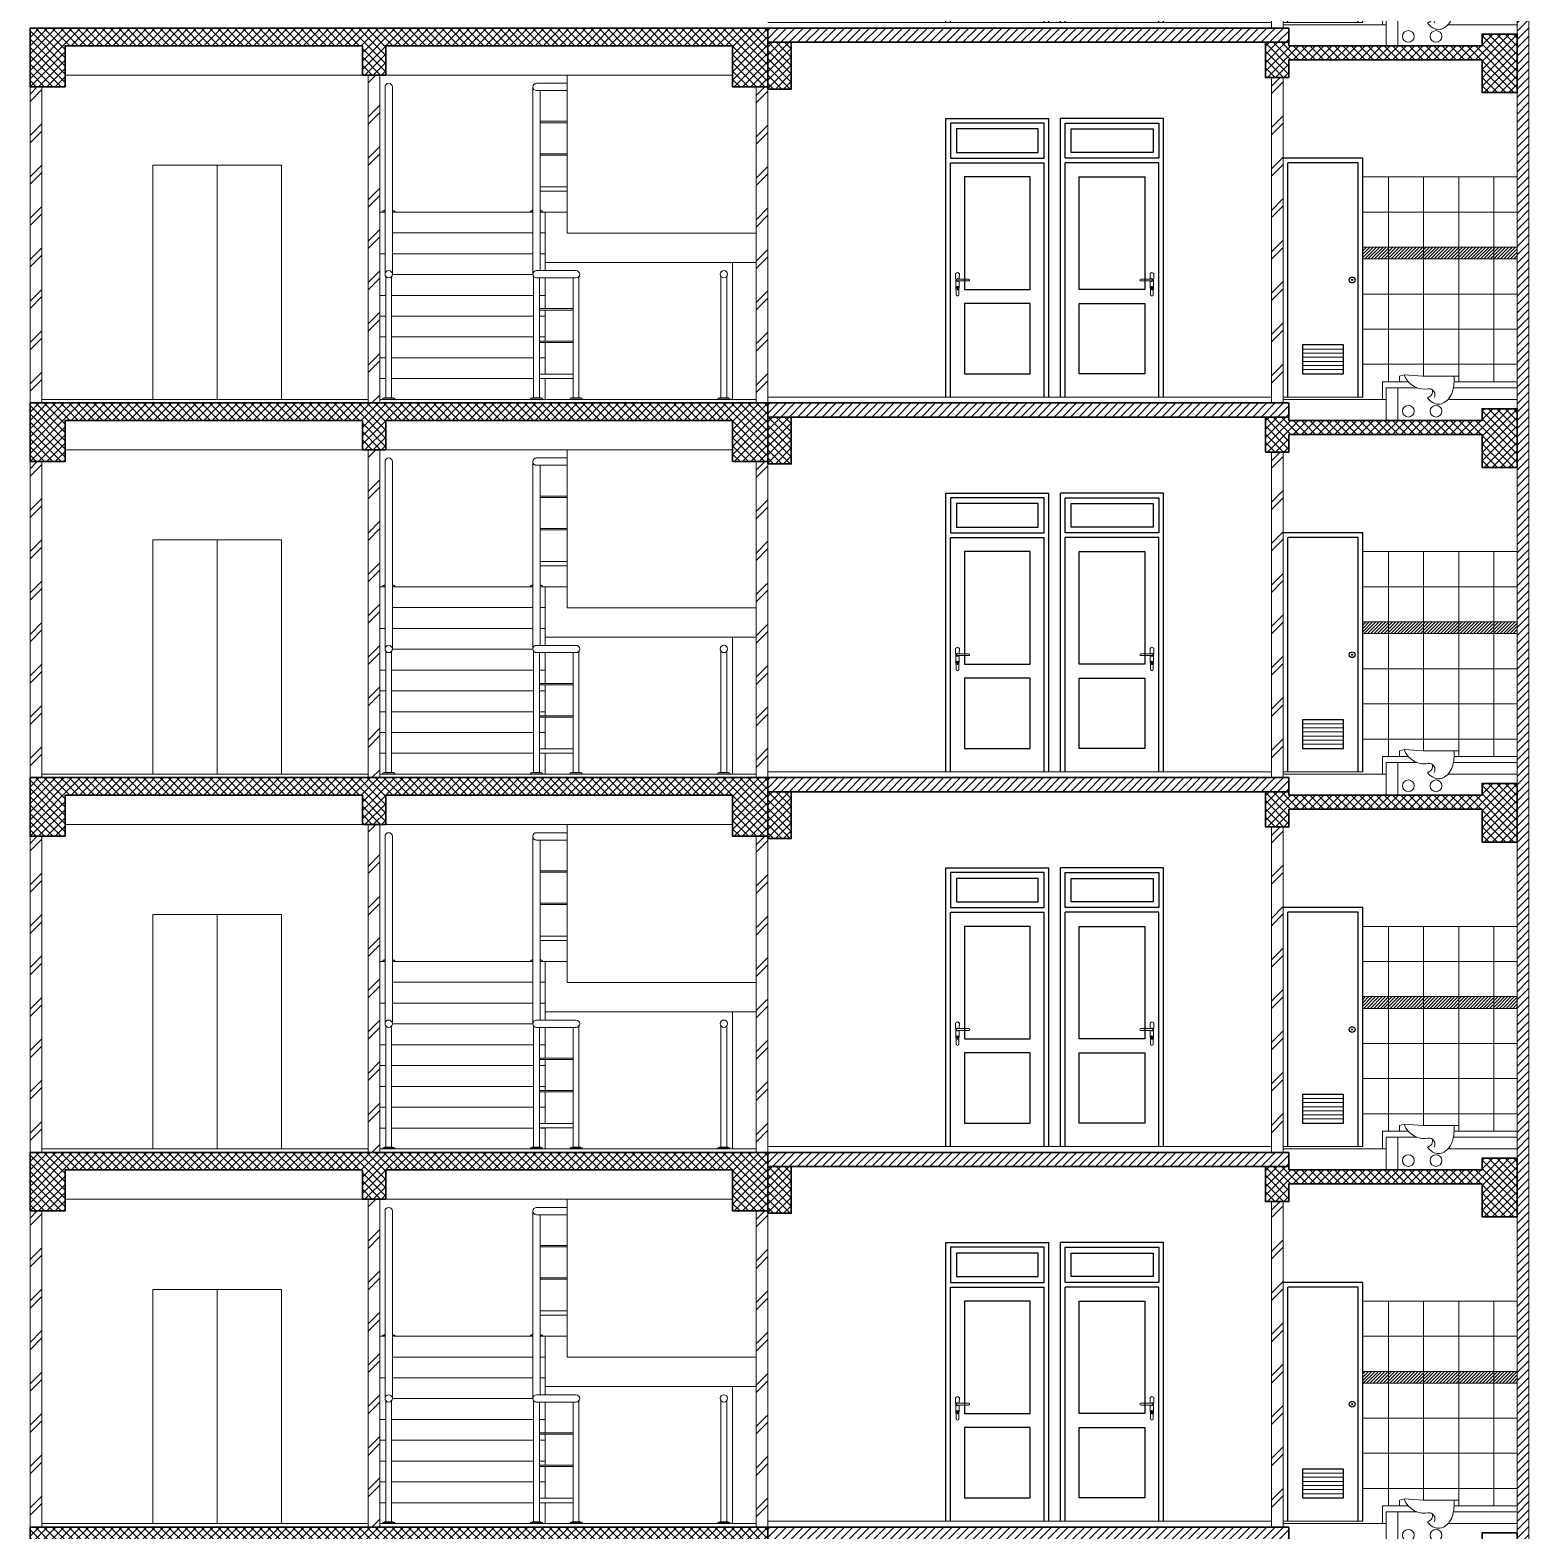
# Model space of a CAD drawing. Header units: millimetres. Extents: x -16 to 103, y -17 to 67.
# Drawn here: x 61.95 to 74.75, y 10.35 to 23.16 of the extents above; entities that cross this region are included whole.
import ezdxf

# ---------------------------------------------------------------- set-up
doc = ezdxf.new("R2010")
doc.units = ezdxf.units.MM
for name, color, linetype, lineweight in [('ars', 11, 'Continuous', 0), ('BLK', 1, 'Continuous', 30), ('lan', 7, 'Continuous', 15), ('SANITAIR', 15, 'Continuous', 9), ('tem', 5, 'Continuous', 20)]:
    doc.layers.add(name, color=color, linetype=linetype, lineweight=lineweight)
doc.layers.add('Kusen', color=30, linetype='Continuous')
pattern_1 = [(45, (0, 6.4), (-0.03535534, 0.03535534), []), (135, (0, 6.4), (-0.03535534, -0.03535534), [])]
pattern_2 = [(45, (0, 9.6), (-0.03535534, 0.03535534), []), (135, (0, 9.6), (-0.03535534, -0.03535534), [])]
pattern_3 = [(45, (0, 12.8), (-0.03535534, 0.03535534), []), (135, (0, 12.8), (-0.03535534, -0.03535534), [])]
pattern_4 = [(45, (0, 16), (-0.03535534, 0.03535534), []), (135, (0, 16), (-0.03535534, -0.03535534), [])]

# ---------------------------------------------------------------- blocks, each defined once
blk = doc.blocks.new('GAGANG PINTU')
at = {"ltscale": 0.2}
for points in [[(1350.01, 1379.82, -1), (1350.01, 1379.836), (1350.106, 1379.836, -1), (1350.106, 1379.82), (1350.01, 1379.82)], [(1350.091, 1379.836), (1350.09, 1379.884), (1350.094, 1379.884, -0.666667), (1350.118, 1379.884), (1350.122, 1379.884), (1350.118, 1379.7), (1350.114, 1379.7, -1), (1350.098, 1379.7), (1350.094, 1379.7), (1350.091, 1379.82)]]:
    blk.add_lwpolyline(points, format="xyb", dxfattribs=at)
at = {"lineweight": 0, "ltscale": 0.2}
blk.add_lwpolyline([(1350.102, 1379.758, -3.732051), (1350.11, 1379.758), (1350.11, 1379.748, -1), (1350.102, 1379.748), (1350.102, 1379.758)], format="xyb", dxfattribs=at)
blk.add_lwpolyline([(1350.105, 1379.768), (1350.107, 1379.768), (1350.107, 1379.76), (1350.105, 1379.76)], close=True, dxfattribs=at)
blk.add_circle((1350.106, 1379.764), 0.0072, dxfattribs=at)
blk.add_arc((1350.106, 1379.828), 0.012, 221.8103, 138.1897, dxfattribs=at)
blk = doc.blocks.new('Sswc2')
for p, q in [((-0.465, 0.01), (-0.505, 0)), ((-0.505, -0.05), (-0.505, 0)), ((-0.306, 0), (-0.465, 0.01)), ((-0.306, 0), (0, 0)), ((-0.04, 0), (-0.04, -0.05)), ((0, 0), (0, -0.05)), ((-0.433, -0.05), (-0.505, -0.05)), ((-0.04, -0.05), (0, -0.05))]:
    blk.add_line(p, q)
blk.add_lwpolyline([(-0.04, -0.05, -0.070615), (-0.051, -0.125, -0.082272), (-0.079, -0.184, -0.106848), (-0.125, -0.227, -0.134472), (-0.173, -0.24, -0.134472), (-0.221, -0.227, -0.106848), (-0.267, -0.184, -0.006572)], format="xyb")
for centre, radius, start, end in [((-0.294, 0.069), 0.181, 199.1507, 284.8781), ((-0.277, -0.131), 0.0539, 281.0512, 16.0423), ((-0.254, -0.159), 0.0509, 329.5758, 97.5426)]:
    blk.add_arc(centre, radius, start, end)
blk = doc.blocks.new('typikal-2')
at = {"layer": 'ars', "linetype": 'ByBlock'}
h = blk.add_hatch(dxfattribs=at)
h.set_pattern_fill('_USER', color=256, scale=0.02, angle=45, pattern_type=0)
h.set_pattern_definition([(45, (-15.215, -6.97), (-0.014142136, 0.014142136), [])])
h.paths.add_polyline_path([(6.45, 1.23), (6.45, 1.33), (5.13, 1.33), (5.13, 1.23)])
at = {"layer": 'ars'}
for p, q in [((5.13, 1.93), (6.45, 1.93)), ((5.35, 0.18), (5.35, 1.93)), ((5.65, 0.23), (5.65, 1.93)), ((5.95, 0.18), (5.95, 1.93)), ((6.25, 0.18), (6.25, 1.93)), ((5.13, 1.63), (6.45, 1.63)), ((5.13, 1.33), (6.45, 1.33)), ((5.13, 1.23), (6.45, 1.23)), ((5.13, 0.93), (6.45, 0.93)), ((5.13, 0.63), (6.45, 0.63)), ((4.615, 0.46), (4.965, 0.46)), ((4.615, 0.425), (4.965, 0.425)), ((4.615, 0.39), (4.965, 0.39)), ((4.615, 0.355), (4.965, 0.355)), ((4.615, 0.32), (4.965, 0.32)), ((4.615, 0.285), (4.965, 0.285)), ((5.13, 0.33), (6.45, 0.33))]:
    blk.add_line(p, q, dxfattribs=at)
at = {"layer": 'BLK', "ltscale": 2}
blk.add_line((0.05, 3.08), (0.05, 3.2), dxfattribs=at)
at = {"layer": 'BLK', "linetype": 'Continuous', "ltscale": 2}
for p, q in [((4.5, 3.2), (0.05, 3.2)), ((4.5, 3.08), (0.05, 3.08)), ((4.5, 3.2), (4.5, 3.08))]:
    blk.add_line(p, q, dxfattribs=at)
at = {"layer": 'BLK'}
blk.add_lwpolyline([(0.05, 2.68), (0.25, 2.68), (0.25, 3.08), (0.05, 3.08)], close=True, dxfattribs=at)
for points in [[(4.5, 3.05), (4.5, 3.08), (4.3, 3.08), (4.3, 2.78), (4.5, 2.78), (4.5, 2.93)], [(4.5, 2.93), (6.15, 2.93), (6.15, 2.65), (6.45, 2.65), (6.45, 3.15), (6.15, 3.15), (6.15, 3.05), (4.5, 3.05)]]:
    blk.add_lwpolyline(points, dxfattribs=at)
at = {"layer": 'Kusen'}
for p, q in [((1.57, 0.05), (1.57, 2.43)), ((1.57, 2.43), (2.45, 2.43)), ((2.45, 0.05), (2.45, 2.43)), ((3.43, 2.43), (2.55, 2.43)), ((2.55, 0.05), (2.55, 2.43)), ((3.43, 0.05), (3.43, 2.43)), ((1.61, 0.05), (1.61, 2.05)), ((1.61, 2.05), (2.41, 2.05)), ((2.41, 0.05), (2.41, 2.05)), ((2.59, 0.05), (2.59, 2.05)), ((3.39, 2.05), (2.59, 2.05)), ((3.39, 0.05), (3.39, 2.05)), ((5.13, 2.09), (4.45, 2.09)), ((5.09, 2.05), (4.49, 2.05)), ((4.49, 0.05), (4.49, 2.05)), ((5.09, 0.05), (5.09, 2.05)), ((5.13, 0.05), (5.13, 2.09))]:
    blk.add_line(p, q, dxfattribs=at)
for points in [[(2.41, 2.39), (1.61, 2.39), (1.61, 2.09), (2.41, 2.09)], [(2.36, 2.34), (1.66, 2.34), (1.66, 2.14), (2.36, 2.14)], [(2.59, 2.39), (3.39, 2.39), (3.39, 2.09), (2.59, 2.09)], [(2.64, 2.34), (3.34, 2.34), (3.34, 2.14), (2.64, 2.14)], [(1.73, 1.93), (1.73, 0.97), (2.29, 0.97), (2.29, 1.93)], [(3.27, 1.93), (3.27, 0.97), (2.71, 0.97), (2.71, 1.93)], [(1.73, 0.85), (1.73, 0.25), (2.29, 0.25), (2.29, 0.85)], [(3.27, 0.85), (3.27, 0.25), (2.71, 0.25), (2.71, 0.85)], [(4.615, 0.25), (4.965, 0.25), (4.965, 0.495), (4.615, 0.495)]]:
    blk.add_lwpolyline(points, close=True, dxfattribs=at)
for radius in [0.025, 0.005]:
    blk.add_circle((5.04, 1.05), radius, dxfattribs=at)
at = {"layer": 'lan'}
for p, q in [((5.3, 0.03), (5.3, 0.18)), ((5.3, 0.18), (5.52, 0.18)), ((5.43, 0.13), (5.592, 0.13)), ((5.905, 0.13), (6.45, 0.13)), ((5.91, 0.18), (6.45, 0.18)), ((0.05, 0.05), (4.35, 0.05)), ((4.45, 0.05), (5.13, 0.05)), ((4.45, 0.03), (5.33, 0.03)), ((5.858, 0.03), (6.45, 0.03))]:
    blk.add_line(p, q, dxfattribs=at)
for centre in [(5.52, -0.07), (5.756, -0.07)]:
    blk.add_circle(centre, 0.05, dxfattribs=at)
at = {"layer": 'tem'}
for p, q in [((4.35, 2.78), (4.35, 0)), ((4.45, 0), (4.45, 2.78)), ((5.33, -0.15), (5.33, 0.13)), ((5.33, 0.13), (5.43, 0.13)), ((5.43, -0.15), (5.43, 0.13))]:
    blk.add_line(p, q, dxfattribs=at)
at = {"layer": 'ars', "extrusion": (0, 0, -1), "zscale": -1, "rotation": 359.9999927123874}
blk.add_blockref('GAGANG PINTU', (-1351.776, -1378.778), dxfattribs=at)
at = {"layer": 'ars', "extrusion": (0, 0, -1), "xscale": -1, "zscale": -1, "rotation": 7.287612593387394e-06}
blk.add_blockref('GAGANG PINTU', (1346.776, -1378.778), dxfattribs=at)
at = {"layer": 'SANITAIR'}
blk.add_blockref('Sswc2', (5.95, 0.23), dxfattribs=at)

msp = doc.modelspace()

# ---------------------------------------------------------------- hatches: boundary and pattern name
at = {"layer": 'ars'}
h = msp.add_hatch(dxfattribs=at)
h.set_pattern_fill('_USER', color=256, scale=0.05, angle=45, pattern_type=0)
h.set_pattern_definition([(45, (-75, 3.89), (-0.035355339, 0.035355339), [])])
h.paths.add_polyline_path([(74.75, 3.825), (74.65, 3.825), (74.65, 53.305), (74.75, 53.305)])
h = msp.add_hatch(dxfattribs=at)
h.set_pattern_fill('_USER', color=256, scale=0.05, angle=45, double=1, pattern_type=0)
h.set_pattern_definition([(45, (0, 19.2), (-0.03535534, 0.03535534), []), (135, (0, 19.2), (-0.03535534, -0.03535534), [])])
h.paths.add_polyline_path([(68.25, 23.175), (68.25, 22.675), (67.95, 22.675), (67.95, 23.025), (64.9878, 23.025), (64.9878, 22.775), (64.7878, 22.775), (64.7878, 23.025), (62.25, 23.025), (62.25, 22.675), (61.95, 22.675), (61.95, 23.175)])
h = msp.add_hatch(dxfattribs=at)
h.set_pattern_fill('_USER', color=256, scale=0.05, angle=45, pattern_type=0)
h.set_pattern_definition([(45, (0, 16), (-0.03535534, 0.03535534), [])])
h.paths.add_polyline_path([(72.7, 23.175), (68.25, 23.175), (68.25, 23.055), (72.7, 23.055)])
h = msp.add_hatch(dxfattribs=at)
h.set_pattern_fill('_USER', color=256, scale=0.05, angle=45, double=1, pattern_type=0)
h.set_pattern_definition(pattern_4)
h.paths.add_polyline_path([(74.65, 23.125), (74.35, 23.125), (74.35, 23.025), (72.7, 23.025), (72.7, 23.055), (72.5, 23.055), (72.5, 22.755), (72.7, 22.755), (72.7, 22.905), (74.35, 22.905), (74.35, 22.625), (74.65, 22.625)])
h = msp.add_hatch(dxfattribs=at)
h.set_pattern_fill('_USER', color=256, scale=0.05, angle=45, double=1, pattern_type=0)
h.set_pattern_definition(pattern_4)
h.paths.add_polyline_path([(68.45, 23.055), (68.25, 23.055), (68.25, 22.675), (68.25, 22.655), (68.45, 22.655)])
h = msp.add_hatch(dxfattribs=at)
h.set_pattern_fill('TEMBOK', color=256, scale=0.25)
h.set_pattern_definition([(45, (12.4, 19.025), (-0.1767767, 0.1767767), []), (45, (12.4625, 19.025), (-0.1767767, 0.1767767), [])])
h.paths.add_polyline_path([(61.95, 22.675), (62.05, 22.675), (62.05, 19.975), (61.95, 19.975)])
h = msp.add_hatch(dxfattribs=at)
h.set_pattern_fill('TEMBOK', color=256, scale=0.25)
h.set_pattern_definition([(45, (9.51217, 20.125), (-0.1767767, 0.1767767), []), (45, (9.57467, 20.125), (-0.1767767, 0.1767767), [])])
h.paths.add_polyline_path([(64.8378, 22.775), (64.9378, 22.775), (64.9378, 19.975), (64.8378, 19.975)])
h = msp.add_hatch(dxfattribs=at)
h.set_pattern_fill('TEMBOK', color=256, scale=0.25)
h.set_pattern_definition([(45, (12.8, 19.93), (-0.1767767, 0.1767767), []), (45, (12.8625, 19.93), (-0.1767767, 0.1767767), [])])
h.paths.add_polyline_path([(68.25, 19.975), (68.15, 19.975), (68.15, 22.675), (68.25, 22.675)])
h = msp.add_hatch(dxfattribs=at)
h.set_pattern_fill('TEMBOK', color=256, scale=0.25)
h.set_pattern_definition([(45, (17.2, 20.01), (-0.1767767, 0.1767767), []), (45, (17.2625, 20.01), (-0.1767767, 0.1767767), [])])
h.paths.add_polyline_path([(72.65, 19.975), (72.55, 19.975), (72.55, 22.755), (72.65, 22.755)])
h = msp.add_hatch(dxfattribs=at)
h.set_pattern_fill('_USER', color=256, scale=0.05, angle=45, double=1, pattern_type=0)
h.set_pattern_definition(pattern_4)
h.paths.add_polyline_path([(68.25, 19.975), (68.25, 19.475), (67.95, 19.475), (67.95, 19.825), (64.9878, 19.825), (64.9878, 19.575), (64.7878, 19.575), (64.7878, 19.825), (62.25, 19.825), (62.25, 19.475), (61.95, 19.475), (61.95, 19.975)])
h = msp.add_hatch(dxfattribs=at)
h.set_pattern_fill('_USER', color=256, scale=0.05, angle=45, pattern_type=0)
h.set_pattern_definition([(45, (0, 12.8), (-0.03535534, 0.03535534), [])])
h.paths.add_polyline_path([(72.7, 19.975), (68.25, 19.975), (68.25, 19.855), (72.7, 19.855)])
h = msp.add_hatch(dxfattribs=at)
h.set_pattern_fill('_USER', color=256, scale=0.05, angle=45, double=1, pattern_type=0)
h.set_pattern_definition(pattern_3)
h.paths.add_polyline_path([(74.65, 19.925), (74.35, 19.925), (74.35, 19.825), (72.7, 19.825), (72.7, 19.855), (72.5, 19.855), (72.5, 19.555), (72.7, 19.555), (72.7, 19.705), (74.35, 19.705), (74.35, 19.425), (74.65, 19.425)])
h = msp.add_hatch(dxfattribs=at)
h.set_pattern_fill('_USER', color=256, scale=0.05, angle=45, double=1, pattern_type=0)
h.set_pattern_definition(pattern_3)
h.paths.add_polyline_path([(68.45, 19.855), (68.25, 19.855), (68.25, 19.475), (68.25, 19.455), (68.45, 19.455)])
h = msp.add_hatch(dxfattribs=at)
h.set_pattern_fill('TEMBOK', color=256, scale=0.25)
h.set_pattern_definition([(45, (12.4, 15.825), (-0.1767767, 0.1767767), []), (45, (12.4625, 15.825), (-0.1767767, 0.1767767), [])])
h.paths.add_polyline_path([(61.95, 19.475), (62.05, 19.475), (62.05, 16.775), (61.95, 16.775)])
h = msp.add_hatch(dxfattribs=at)
h.set_pattern_fill('TEMBOK', color=256, scale=0.25)
h.set_pattern_definition([(45, (9.51217, 16.925), (-0.1767767, 0.1767767), []), (45, (9.57467, 16.925), (-0.1767767, 0.1767767), [])])
h.paths.add_polyline_path([(64.8378, 19.575), (64.9378, 19.575), (64.9378, 16.775), (64.8378, 16.775)])
h = msp.add_hatch(dxfattribs=at)
h.set_pattern_fill('TEMBOK', color=256, scale=0.25)
h.set_pattern_definition([(45, (12.8, 16.73), (-0.1767767, 0.1767767), []), (45, (12.8625, 16.73), (-0.1767767, 0.1767767), [])])
h.paths.add_polyline_path([(68.25, 16.775), (68.15, 16.775), (68.15, 19.475), (68.25, 19.475)])
h = msp.add_hatch(dxfattribs=at)
h.set_pattern_fill('TEMBOK', color=256, scale=0.25)
h.set_pattern_definition([(45, (17.2, 16.81), (-0.1767767, 0.1767767), []), (45, (17.2625, 16.81), (-0.1767767, 0.1767767), [])])
h.paths.add_polyline_path([(72.65, 16.775), (72.55, 16.775), (72.55, 19.555), (72.65, 19.555)])
h = msp.add_hatch(dxfattribs=at)
h.set_pattern_fill('_USER', color=256, scale=0.05, angle=45, double=1, pattern_type=0)
h.set_pattern_definition(pattern_3)
h.paths.add_polyline_path([(68.25, 16.775), (68.25, 16.275), (67.95, 16.275), (67.95, 16.625), (64.9878, 16.625), (64.9878, 16.375), (64.7878, 16.375), (64.7878, 16.625), (62.25, 16.625), (62.25, 16.275), (61.95, 16.275), (61.95, 16.775)])
h = msp.add_hatch(dxfattribs=at)
h.set_pattern_fill('_USER', color=256, scale=0.05, angle=45, pattern_type=0)
h.set_pattern_definition([(45, (0, 9.6), (-0.03535534, 0.03535534), [])])
h.paths.add_polyline_path([(72.7, 16.775), (68.25, 16.775), (68.25, 16.655), (72.7, 16.655)])
h = msp.add_hatch(dxfattribs=at)
h.set_pattern_fill('_USER', color=256, scale=0.05, angle=45, double=1, pattern_type=0)
h.set_pattern_definition(pattern_2)
h.paths.add_polyline_path([(68.45, 16.655), (68.25, 16.655), (68.25, 16.275), (68.25, 16.255), (68.45, 16.255)])
h = msp.add_hatch(dxfattribs=at)
h.set_pattern_fill('_USER', color=256, scale=0.05, angle=45, double=1, pattern_type=0)
h.set_pattern_definition(pattern_2)
h.paths.add_polyline_path([(74.65, 16.725), (74.35, 16.725), (74.35, 16.625), (72.7, 16.625), (72.7, 16.655), (72.5, 16.655), (72.5, 16.355), (72.7, 16.355), (72.7, 16.505), (74.35, 16.505), (74.35, 16.225), (74.65, 16.225)])
h = msp.add_hatch(dxfattribs=at)
h.set_pattern_fill('TEMBOK', color=256, scale=0.25)
h.set_pattern_definition([(45, (12.4, 12.625), (-0.1767767, 0.1767767), []), (45, (12.4625, 12.625), (-0.1767767, 0.1767767), [])])
h.paths.add_polyline_path([(61.95, 16.275), (62.05, 16.275), (62.05, 13.575), (61.95, 13.575)])
h = msp.add_hatch(dxfattribs=at)
h.set_pattern_fill('TEMBOK', color=256, scale=0.25)
h.set_pattern_definition([(45, (9.51217, 13.725), (-0.1767767, 0.1767767), []), (45, (9.57467, 13.725), (-0.1767767, 0.1767767), [])])
h.paths.add_polyline_path([(64.8378, 16.375), (64.9378, 16.375), (64.9378, 13.575), (64.8378, 13.575)])
h = msp.add_hatch(dxfattribs=at)
h.set_pattern_fill('TEMBOK', color=256, scale=0.25)
h.set_pattern_definition([(45, (12.8, 13.53), (-0.1767767, 0.1767767), []), (45, (12.8625, 13.53), (-0.1767767, 0.1767767), [])])
h.paths.add_polyline_path([(68.25, 13.575), (68.15, 13.575), (68.15, 16.275), (68.25, 16.275)])
h = msp.add_hatch(dxfattribs=at)
h.set_pattern_fill('TEMBOK', color=256, scale=0.25)
h.set_pattern_definition([(45, (17.2, 13.61), (-0.1767767, 0.1767767), []), (45, (17.2625, 13.61), (-0.1767767, 0.1767767), [])])
h.paths.add_polyline_path([(72.65, 13.575), (72.55, 13.575), (72.55, 16.355), (72.65, 16.355)])
h = msp.add_hatch(dxfattribs=at)
h.set_pattern_fill('_USER', color=256, scale=0.05, angle=45, double=1, pattern_type=0)
h.set_pattern_definition([(45, (0, 9.6), (-0.03535534, 0.03535534), []), (135, (0, 9.6), (-0.03535534, -0.03535534), [])])
h.paths.add_polyline_path([(68.25, 13.575), (68.25, 13.075), (67.95, 13.075), (67.95, 13.425), (64.9878, 13.425), (64.9878, 13.175), (64.7878, 13.175), (64.7878, 13.425), (62.25, 13.425), (62.25, 13.075), (61.95, 13.075), (61.95, 13.575)])
h = msp.add_hatch(dxfattribs=at)
h.set_pattern_fill('_USER', color=256, scale=0.05, angle=45, pattern_type=0)
h.set_pattern_definition([(45, (0, 6.4), (-0.03535534, 0.03535534), [])])
h.paths.add_polyline_path([(72.7, 13.575), (68.25, 13.575), (68.25, 13.455), (72.7, 13.455)])
h = msp.add_hatch(dxfattribs=at)
h.set_pattern_fill('_USER', color=256, scale=0.05, angle=45, double=1, pattern_type=0)
h.set_pattern_definition(pattern_1)
h.paths.add_polyline_path([(68.45, 13.455), (68.25, 13.455), (68.25, 13.075), (68.25, 13.055), (68.45, 13.055)])
h = msp.add_hatch(dxfattribs=at)
h.set_pattern_fill('_USER', color=256, scale=0.05, angle=45, double=1, pattern_type=0)
h.set_pattern_definition(pattern_1)
h.paths.add_polyline_path([(74.65, 13.525), (74.35, 13.525), (74.35, 13.425), (72.7, 13.425), (72.7, 13.455), (72.5, 13.455), (72.5, 13.155), (72.7, 13.155), (72.7, 13.305), (74.35, 13.305), (74.35, 13.025), (74.65, 13.025)])
h = msp.add_hatch(dxfattribs=at)
h.set_pattern_fill('TEMBOK', color=256, scale=0.25)
h.set_pattern_definition([(45, (12.4, 9.425), (-0.1767767, 0.1767767), []), (45, (12.4625, 9.425), (-0.1767767, 0.1767767), [])])
h.paths.add_polyline_path([(61.95, 13.075), (62.05, 13.075), (62.05, 10.375), (61.95, 10.375)])
h = msp.add_hatch(dxfattribs=at)
h.set_pattern_fill('TEMBOK', color=256, scale=0.25)
h.set_pattern_definition([(45, (9.51217, 10.525), (-0.1767767, 0.1767767), []), (45, (9.57467, 10.525), (-0.1767767, 0.1767767), [])])
h.paths.add_polyline_path([(64.8378, 13.175), (64.9378, 13.175), (64.9378, 10.375), (64.8378, 10.375)])
h = msp.add_hatch(dxfattribs=at)
h.set_pattern_fill('TEMBOK', color=256, scale=0.25)
h.set_pattern_definition([(45, (12.8, 10.33), (-0.1767767, 0.1767767), []), (45, (12.8625, 10.33), (-0.1767767, 0.1767767), [])])
h.paths.add_polyline_path([(68.25, 10.375), (68.15, 10.375), (68.15, 13.075), (68.25, 13.075)])
h = msp.add_hatch(dxfattribs=at)
h.set_pattern_fill('TEMBOK', color=256, scale=0.25)
h.set_pattern_definition([(45, (17.2, 10.41), (-0.1767767, 0.1767767), []), (45, (17.2625, 10.41), (-0.1767767, 0.1767767), [])])
h.paths.add_polyline_path([(72.65, 10.375), (72.55, 10.375), (72.55, 13.155), (72.65, 13.155)])
h = msp.add_hatch(dxfattribs=at)
h.set_pattern_fill('_USER', color=256, scale=0.05, angle=45, double=1, pattern_type=0)
h.set_pattern_definition([(45, (0, 6.4), (-0.03535534, 0.03535534), []), (135, (0, 6.4), (-0.03535534, -0.03535534), [])])
h.paths.add_polyline_path([(68.25, 10.375), (68.25, 9.875), (67.95, 9.875), (67.95, 10.225), (64.9878, 10.225), (64.9878, 9.975), (64.7878, 9.975), (64.7878, 10.225), (62.25, 10.225), (62.25, 9.875), (61.95, 9.875), (61.95, 10.375)])
h = msp.add_hatch(dxfattribs=at)
h.set_pattern_fill('_USER', color=256, scale=0.05, angle=45, pattern_type=0)
h.set_pattern_definition([(45, (0, 3.2), (-0.03535534, 0.03535534), [])])
h.paths.add_polyline_path([(72.7, 10.375), (68.25, 10.375), (68.25, 10.255), (72.7, 10.255)])

# ---------------------------------------------------------------- linework, layer by layer
for p, q in [((64.9816, 21.0738), (64.9816, 22.6737)), ((65.0441, 21.0738), (65.0441, 22.6737)), ((66.2441, 21.0738), (66.2441, 22.6737)), ((66.2753, 22.705), (66.5375, 22.705)), ((66.2753, 22.6425), (66.5375, 22.6425)), ((66.3066, 21.105), (66.3066, 22.6425)), ((66.3066, 22.3803), (66.5375, 22.3803)), ((66.3066, 22.3678), (66.5375, 22.3678)), ((66.3066, 22.1035), (66.5375, 22.1035)), ((66.3066, 22.091), (66.5375, 22.091)), ((66.3066, 21.8209), (66.5375, 21.8209)), ((66.3066, 21.7834), (66.5375, 21.7834)), ((64.9616, 21.605), (64.9616, 21.61)), ((64.9666, 21.615), (64.9816, 21.615)), ((64.9797, 21.62), (64.9816, 21.62)), ((65.0441, 21.62), (65.046, 21.62)), ((65.0441, 21.615), (65.0591, 21.615)), ((65.0641, 21.605), (65.0641, 21.61)), ((66.2241, 21.605), (66.2241, 21.61)), ((66.2291, 21.615), (66.2441, 21.615)), ((66.2422, 21.62), (66.2441, 21.62)), ((66.3066, 21.62), (66.3085, 21.62)), ((66.3066, 21.615), (66.3216, 21.615)), ((66.3266, 21.605), (66.3266, 21.61)), ((64.9878, 21.055), (64.9878, 20.02)), ((65.0378, 21.055), (65.0378, 20.02)), ((66.2503, 21.055), (66.2503, 20.02)), ((66.6128, 21.105), (66.2753, 21.105)), ((66.6128, 21.0425), (66.2753, 21.0425)), ((66.3003, 21.0425), (66.3003, 20.02)), ((66.5878, 21.0425), (66.5878, 20.02)), ((66.6378, 21.055), (66.6378, 20.02)), ((67.85, 21.055), (67.85, 20.02)), ((67.9, 21.055), (67.9, 20.02)), ((66.5878, 20.7803), (66.3003, 20.7803)), ((66.5878, 20.7678), (66.3003, 20.7678)), ((66.5878, 20.5035), (66.3003, 20.5035)), ((66.5878, 20.491), (66.3003, 20.491)), ((66.5878, 20.2209), (66.3003, 20.2209)), ((66.5878, 20.1834), (66.3003, 20.1834)), ((64.9616, 20.005), (64.9616, 20.01)), ((65.0591, 20.015), (64.9666, 20.015)), ((65.046, 20.02), (64.9797, 20.02)), ((65.0641, 20.005), (65.0641, 20.01)), ((66.2241, 20.005), (66.2241, 20.01)), ((66.2291, 20.015), (66.3216, 20.015)), ((66.2422, 20.02), (66.3085, 20.02)), ((66.3266, 20.005), (66.3266, 20.01)), ((66.5616, 20.005), (66.5616, 20.01)), ((66.6591, 20.015), (66.5666, 20.015)), ((66.646, 20.02), (66.5797, 20.02)), ((66.6641, 20.005), (66.6641, 20.01)), ((67.8237, 20.005), (67.8237, 20.01)), ((67.9212, 20.015), (67.8287, 20.015)), ((67.9081, 20.02), (67.8419, 20.02)), ((67.9262, 20.005), (67.9262, 20.01)), ((64.9816, 17.8738), (64.9816, 19.4737)), ((65.0441, 17.8738), (65.0441, 19.4737)), ((66.2441, 17.8738), (66.2441, 19.4737)), ((66.2753, 19.505), (66.5375, 19.505)), ((66.2753, 19.4425), (66.5375, 19.4425)), ((66.3066, 17.905), (66.3066, 19.4425)), ((66.3066, 19.1803), (66.5375, 19.1803)), ((66.3066, 19.1678), (66.5375, 19.1678)), ((66.3066, 18.9035), (66.5375, 18.9035)), ((66.3066, 18.891), (66.5375, 18.891)), ((66.3066, 18.6209), (66.5375, 18.6209)), ((66.3066, 18.5834), (66.5375, 18.5834)), ((64.9616, 18.405), (64.9616, 18.41)), ((64.9666, 18.415), (64.9816, 18.415)), ((64.9797, 18.42), (64.9816, 18.42)), ((65.0441, 18.42), (65.046, 18.42)), ((65.0441, 18.415), (65.0591, 18.415)), ((65.0641, 18.405), (65.0641, 18.41)), ((66.2241, 18.405), (66.2241, 18.41)), ((66.2291, 18.415), (66.2441, 18.415)), ((66.2422, 18.42), (66.2441, 18.42)), ((66.3066, 18.42), (66.3085, 18.42)), ((66.3066, 18.415), (66.3216, 18.415)), ((66.3266, 18.405), (66.3266, 18.41)), ((64.9878, 17.855), (64.9878, 16.82)), ((65.0378, 17.855), (65.0378, 16.82)), ((66.2503, 17.855), (66.2503, 16.82)), ((66.6128, 17.905), (66.2753, 17.905)), ((66.6128, 17.8425), (66.2753, 17.8425)), ((66.3003, 17.8425), (66.3003, 16.82)), ((66.5878, 17.8425), (66.5878, 16.82)), ((66.6378, 17.855), (66.6378, 16.82)), ((67.85, 17.855), (67.85, 16.82)), ((67.9, 17.855), (67.9, 16.82)), ((66.5878, 17.5803), (66.3003, 17.5803)), ((66.5878, 17.5678), (66.3003, 17.5678)), ((66.5878, 17.3035), (66.3003, 17.3035)), ((66.5878, 17.291), (66.3003, 17.291)), ((66.5878, 17.0209), (66.3003, 17.0209)), ((66.5878, 16.9834), (66.3003, 16.9834)), ((64.9616, 16.805), (64.9616, 16.81)), ((65.0591, 16.815), (64.9666, 16.815)), ((65.046, 16.82), (64.9797, 16.82)), ((65.0641, 16.805), (65.0641, 16.81)), ((66.2241, 16.805), (66.2241, 16.81)), ((66.2291, 16.815), (66.3216, 16.815)), ((66.2422, 16.82), (66.3085, 16.82)), ((66.3266, 16.805), (66.3266, 16.81)), ((66.5616, 16.805), (66.5616, 16.81)), ((66.6591, 16.815), (66.5666, 16.815)), ((66.646, 16.82), (66.5797, 16.82)), ((66.6641, 16.805), (66.6641, 16.81)), ((67.8237, 16.805), (67.8237, 16.81)), ((67.9212, 16.815), (67.8287, 16.815)), ((67.9081, 16.82), (67.8419, 16.82)), ((67.9262, 16.805), (67.9262, 16.81)), ((64.9816, 14.6738), (64.9816, 16.2737)), ((65.0441, 14.6738), (65.0441, 16.2737)), ((66.2441, 14.6738), (66.2441, 16.2737)), ((66.2753, 16.305), (66.5375, 16.305)), ((66.2753, 16.2425), (66.5375, 16.2425)), ((66.3066, 14.705), (66.3066, 16.2425)), ((66.3066, 15.9803), (66.5375, 15.9803)), ((66.3066, 15.9678), (66.5375, 15.9678)), ((66.3066, 15.7035), (66.5375, 15.7035)), ((66.3066, 15.691), (66.5375, 15.691)), ((66.3066, 15.4209), (66.5375, 15.4209)), ((66.3066, 15.3834), (66.5375, 15.3834)), ((64.9616, 15.205), (64.9616, 15.21)), ((64.9666, 15.215), (64.9816, 15.215)), ((64.9797, 15.22), (64.9816, 15.22)), ((65.0441, 15.22), (65.046, 15.22)), ((65.0441, 15.215), (65.0591, 15.215)), ((65.0641, 15.205), (65.0641, 15.21)), ((66.2241, 15.205), (66.2241, 15.21)), ((66.2291, 15.215), (66.2441, 15.215)), ((66.2422, 15.22), (66.2441, 15.22)), ((66.3066, 15.22), (66.3085, 15.22)), ((66.3066, 15.215), (66.3216, 15.215)), ((66.3266, 15.205), (66.3266, 15.21)), ((64.9878, 14.655), (64.9878, 13.62)), ((65.0378, 14.655), (65.0378, 13.62)), ((66.2503, 14.655), (66.2503, 13.62)), ((66.6128, 14.705), (66.2753, 14.705)), ((66.6128, 14.6425), (66.2753, 14.6425)), ((66.3003, 14.6425), (66.3003, 13.62)), ((66.5878, 14.6425), (66.5878, 13.62)), ((66.6378, 14.655), (66.6378, 13.62)), ((67.85, 14.655), (67.85, 13.62)), ((67.9, 14.655), (67.9, 13.62)), ((66.5878, 14.3803), (66.3003, 14.3803)), ((66.5878, 14.3678), (66.3003, 14.3678)), ((66.5878, 14.1035), (66.3003, 14.1035)), ((66.5878, 14.091), (66.3003, 14.091)), ((66.5878, 13.8209), (66.3003, 13.8209)), ((66.5878, 13.7834), (66.3003, 13.7834)), ((64.9616, 13.605), (64.9616, 13.61)), ((65.0591, 13.615), (64.9666, 13.615)), ((65.046, 13.62), (64.9797, 13.62)), ((65.0641, 13.605), (65.0641, 13.61)), ((66.2241, 13.605), (66.2241, 13.61)), ((66.2291, 13.615), (66.3216, 13.615)), ((66.2422, 13.62), (66.3085, 13.62)), ((66.3266, 13.605), (66.3266, 13.61)), ((66.5616, 13.605), (66.5616, 13.61)), ((66.6591, 13.615), (66.5666, 13.615)), ((66.646, 13.62), (66.5797, 13.62)), ((66.6641, 13.605), (66.6641, 13.61)), ((67.8237, 13.605), (67.8237, 13.61)), ((67.9212, 13.615), (67.8287, 13.615)), ((67.9081, 13.62), (67.8419, 13.62)), ((67.9262, 13.605), (67.9262, 13.61)), ((64.9816, 11.4738), (64.9816, 13.0737)), ((65.0441, 11.4738), (65.0441, 13.0737)), ((66.2441, 11.4738), (66.2441, 13.0737)), ((66.2753, 13.105), (66.5375, 13.105)), ((66.2753, 13.0425), (66.5375, 13.0425)), ((66.3066, 11.505), (66.3066, 13.0425)), ((66.3066, 12.7803), (66.5375, 12.7803)), ((66.3066, 12.7678), (66.5375, 12.7678)), ((66.3066, 12.5035), (66.5375, 12.5035)), ((66.3066, 12.491), (66.5375, 12.491)), ((66.3066, 12.2209), (66.5375, 12.2209)), ((66.3066, 12.1834), (66.5375, 12.1834)), ((64.9616, 12.005), (64.9616, 12.01)), ((64.9666, 12.015), (64.9816, 12.015)), ((64.9797, 12.02), (64.9816, 12.02)), ((65.0441, 12.02), (65.046, 12.02)), ((65.0441, 12.015), (65.0591, 12.015)), ((65.0641, 12.005), (65.0641, 12.01)), ((66.2241, 12.005), (66.2241, 12.01)), ((66.2291, 12.015), (66.2441, 12.015)), ((66.2422, 12.02), (66.2441, 12.02)), ((66.3066, 12.02), (66.3085, 12.02)), ((66.3066, 12.015), (66.3216, 12.015)), ((66.3266, 12.005), (66.3266, 12.01)), ((64.9878, 11.455), (64.9878, 10.42)), ((65.0378, 11.455), (65.0378, 10.42)), ((66.2503, 11.455), (66.2503, 10.42)), ((66.6128, 11.505), (66.2753, 11.505)), ((66.6128, 11.4425), (66.2753, 11.4425)), ((66.3003, 11.4425), (66.3003, 10.42)), ((66.5878, 11.4425), (66.5878, 10.42)), ((66.6378, 11.455), (66.6378, 10.42)), ((67.85, 11.455), (67.85, 10.42)), ((67.9, 11.455), (67.9, 10.42)), ((66.5878, 11.1803), (66.3003, 11.1803)), ((66.5878, 11.1678), (66.3003, 11.1678)), ((66.5878, 10.9035), (66.3003, 10.9035)), ((66.5878, 10.891), (66.3003, 10.891)), ((66.5878, 10.6209), (66.3003, 10.6209)), ((66.5878, 10.5834), (66.3003, 10.5834)), ((64.9616, 10.405), (64.9616, 10.41)), ((65.0591, 10.415), (64.9666, 10.415)), ((65.046, 10.42), (64.9797, 10.42)), ((65.0641, 10.405), (65.0641, 10.41)), ((66.2241, 10.405), (66.2241, 10.41)), ((66.2291, 10.415), (66.3216, 10.415)), ((66.2422, 10.42), (66.3085, 10.42)), ((66.3266, 10.405), (66.3266, 10.41)), ((66.5616, 10.405), (66.5616, 10.41)), ((66.6591, 10.415), (66.5666, 10.415)), ((66.646, 10.42), (66.5797, 10.42)), ((66.6641, 10.405), (66.6641, 10.41)), ((67.8237, 10.405), (67.8237, 10.41)), ((67.9212, 10.415), (67.8287, 10.415)), ((67.9081, 10.42), (67.8419, 10.42)), ((67.9262, 10.405), (67.9262, 10.41))]:
    msp.add_line(p, q, dxfattribs=at)
for centre in [(65.0128, 21.0738), (67.875, 21.0738), (65.0128, 17.8738), (67.875, 17.8738), (65.0128, 14.6738), (67.875, 14.6738), (65.0128, 11.4738), (67.875, 11.4738)]:
    msp.add_circle(centre, 0.0313, dxfattribs=at)
for centre, radius, start, end in [((65.0128, 22.6737), 0.0313, 0, 180), ((66.2753, 22.6737), 0.0312, 90, 270), ((64.9666, 21.61), 0.005, 90, 180), ((64.9797, 21.615), 0.005, 90, 180), ((65.046, 21.615), 0.005, 0, 90), ((65.0591, 21.61), 0.005, 0, 90), ((66.2291, 21.61), 0.005, 90, 180), ((66.2422, 21.615), 0.005, 90, 180), ((66.3085, 21.615), 0.005, 0, 90), ((66.3216, 21.61), 0.005, 0, 90), ((66.2753, 21.0738), 0.0312, 90, 270), ((66.6128, 21.0738), 0.0312, 270, 90), ((64.9666, 20.01), 0.005, 90, 180), ((64.9797, 20.015), 0.005, 90, 180), ((65.046, 20.015), 0.005, 0, 90), ((65.0591, 20.01), 0.005, 0, 90), ((66.2291, 20.01), 0.005, 90, 180), ((66.2422, 20.015), 0.005, 90, 180), ((66.3085, 20.015), 0.005, 0, 90), ((66.3216, 20.01), 0.005, 0, 90), ((66.5666, 20.01), 0.005, 90, 180), ((66.5797, 20.015), 0.005, 90, 180), ((66.646, 20.015), 0.005, 0, 90), ((66.6591, 20.01), 0.005, 0, 90), ((67.8287, 20.01), 0.005, 90, 180), ((67.8419, 20.015), 0.005, 90, 180), ((67.9081, 20.015), 0.005, 0, 90), ((67.9212, 20.01), 0.005, 0, 90), ((65.0128, 19.4737), 0.0313, 0, 180), ((66.2753, 19.4737), 0.0312, 90, 270), ((64.9666, 18.41), 0.005, 90, 180), ((64.9797, 18.415), 0.005, 90, 180), ((65.046, 18.415), 0.005, 0, 90), ((65.0591, 18.41), 0.005, 0, 90), ((66.2291, 18.41), 0.005, 90, 180), ((66.2422, 18.415), 0.005, 90, 180), ((66.3085, 18.415), 0.005, 0, 90), ((66.3216, 18.41), 0.005, 0, 90), ((66.2753, 17.8738), 0.0312, 90, 270), ((66.6128, 17.8738), 0.0312, 270, 90), ((64.9666, 16.81), 0.005, 90, 180), ((64.9797, 16.815), 0.005, 90, 180), ((65.046, 16.815), 0.005, 0, 90), ((65.0591, 16.81), 0.005, 0, 90), ((66.2291, 16.81), 0.005, 90, 180), ((66.2422, 16.815), 0.005, 90, 180), ((66.3085, 16.815), 0.005, 0, 90), ((66.3216, 16.81), 0.005, 0, 90), ((66.5666, 16.81), 0.005, 90, 180), ((66.5797, 16.815), 0.005, 90, 180), ((66.646, 16.815), 0.005, 0, 90), ((66.6591, 16.81), 0.005, 0, 90), ((67.8287, 16.81), 0.005, 90, 180), ((67.8419, 16.815), 0.005, 90, 180), ((67.9081, 16.815), 0.005, 0, 90), ((67.9212, 16.81), 0.005, 0, 90), ((65.0128, 16.2737), 0.0313, 0, 180), ((66.2753, 16.2737), 0.0312, 90, 270), ((64.9666, 15.21), 0.005, 90, 180), ((64.9797, 15.215), 0.005, 90, 180), ((65.046, 15.215), 0.005, 0, 90), ((65.0591, 15.21), 0.005, 0, 90), ((66.2291, 15.21), 0.005, 90, 180), ((66.2422, 15.215), 0.005, 90, 180), ((66.3085, 15.215), 0.005, 0, 90), ((66.3216, 15.21), 0.005, 0, 90), ((66.2753, 14.6738), 0.0312, 90, 270), ((66.6128, 14.6738), 0.0312, 270, 90), ((64.9666, 13.61), 0.005, 90, 180), ((64.9797, 13.615), 0.005, 90, 180), ((65.046, 13.615), 0.005, 0, 90), ((65.0591, 13.61), 0.005, 0, 90), ((66.2291, 13.61), 0.005, 90, 180), ((66.2422, 13.615), 0.005, 90, 180), ((66.3085, 13.615), 0.005, 0, 90), ((66.3216, 13.61), 0.005, 0, 90), ((66.5666, 13.61), 0.005, 90, 180), ((66.5797, 13.615), 0.005, 90, 180), ((66.646, 13.615), 0.005, 0, 90), ((66.6591, 13.61), 0.005, 0, 90), ((67.8287, 13.61), 0.005, 90, 180), ((67.8419, 13.615), 0.005, 90, 180), ((67.9081, 13.615), 0.005, 0, 90), ((67.9212, 13.61), 0.005, 0, 90), ((65.0128, 13.0737), 0.0313, 0, 180), ((66.2753, 13.0737), 0.0312, 90, 270), ((64.9666, 12.01), 0.005, 90, 180), ((64.9797, 12.015), 0.005, 90, 180), ((65.046, 12.015), 0.005, 0, 90), ((65.0591, 12.01), 0.005, 0, 90), ((66.2291, 12.01), 0.005, 90, 180), ((66.2422, 12.015), 0.005, 90, 180), ((66.3085, 12.015), 0.005, 0, 90), ((66.3216, 12.01), 0.005, 0, 90), ((66.2753, 11.4738), 0.0312, 90, 270), ((66.6128, 11.4738), 0.0312, 270, 90), ((64.9666, 10.41), 0.005, 90, 180), ((64.9797, 10.415), 0.005, 90, 180), ((65.046, 10.415), 0.005, 0, 90), ((65.0591, 10.41), 0.005, 0, 90), ((66.2291, 10.41), 0.005, 90, 180), ((66.2422, 10.415), 0.005, 90, 180), ((66.3085, 10.415), 0.005, 0, 90), ((66.3216, 10.41), 0.005, 0, 90), ((66.5666, 10.41), 0.005, 90, 180), ((66.5797, 10.415), 0.005, 90, 180), ((66.646, 10.415), 0.005, 0, 90), ((66.6591, 10.41), 0.005, 0, 90), ((67.8287, 10.41), 0.005, 90, 180), ((67.8419, 10.415), 0.005, 90, 180), ((67.9081, 10.415), 0.005, 0, 90), ((67.9212, 10.41), 0.005, 0, 90)]:
    msp.add_arc(centre, radius, start, end, dxfattribs=at)
at = {"layer": 'BLK'}
for points in [[(68.25, 23.175), (68.25, 22.675), (67.95, 22.675), (67.95, 23.025), (64.9878, 23.025), (64.9878, 22.775), (64.7878, 22.775), (64.7878, 23.025), (62.25, 23.025), (62.25, 22.675), (61.95, 22.675), (61.95, 23.175)], [(68.25, 19.975), (68.25, 19.475), (67.95, 19.475), (67.95, 19.825), (64.9878, 19.825), (64.9878, 19.575), (64.7878, 19.575), (64.7878, 19.825), (62.25, 19.825), (62.25, 19.475), (61.95, 19.475), (61.95, 19.975)], [(68.25, 16.775), (68.25, 16.275), (67.95, 16.275), (67.95, 16.625), (64.9878, 16.625), (64.9878, 16.375), (64.7878, 16.375), (64.7878, 16.625), (62.25, 16.625), (62.25, 16.275), (61.95, 16.275), (61.95, 16.775)], [(68.25, 13.575), (68.25, 13.075), (67.95, 13.075), (67.95, 13.425), (64.9878, 13.425), (64.9878, 13.175), (64.7878, 13.175), (64.7878, 13.425), (62.25, 13.425), (62.25, 13.075), (61.95, 13.075), (61.95, 13.575)], [(68.25, 10.375), (68.25, 9.875), (67.95, 9.875), (67.95, 10.225), (64.9878, 10.225), (64.9878, 9.975), (64.7878, 9.975), (64.7878, 10.225), (62.25, 10.225), (62.25, 9.875), (61.95, 9.875), (61.95, 10.375)]]:
    msp.add_lwpolyline(points, close=True, dxfattribs=at)
at = {"layer": 'lan'}
for p, q in [((64.7878, 22.775), (62.25, 22.775)), ((67.95, 22.775), (64.9878, 22.775)), ((66.5375, 22.775), (66.5375, 21.425)), ((63.5482, 20.005), (63.5482, 22.005)), ((64.9816, 21.605), (64.9378, 21.605)), ((66.2441, 21.605), (65.0441, 21.605)), ((66.5375, 21.605), (66.3066, 21.605)), ((66.3503, 21.605), (66.3503, 21.105)), ((65.0441, 21.4272), (66.2441, 21.4272)), ((66.3066, 21.4272), (66.3503, 21.4272)), ((68.15, 21.425), (66.5375, 21.425)), ((64.9378, 21.2494), (64.9816, 21.2494)), ((65.0441, 21.2494), (66.2441, 21.2494)), ((66.3066, 21.2494), (66.3503, 21.2494)), ((68.15, 21.175), (66.3503, 21.175)), ((65.0441, 21.0717), (66.2441, 21.0717)), ((66.3503, 21.0425), (66.3503, 20.7803)), ((64.9378, 20.8939), (64.9878, 20.8939)), ((65.0378, 20.8939), (66.2503, 20.8939)), ((66.3003, 20.8939), (66.3503, 20.8939)), ((66.3503, 20.7678), (66.3503, 20.5035)), ((64.9378, 20.7161), (64.9878, 20.7161)), ((65.0378, 20.7161), (66.2503, 20.7161)), ((66.3003, 20.7161), (66.3503, 20.7161)), ((64.9378, 20.5383), (64.9878, 20.5383)), ((65.0378, 20.5383), (66.2503, 20.5383)), ((66.3003, 20.5383), (66.3503, 20.5383)), ((66.3503, 20.491), (66.3503, 20.2209)), ((64.9378, 20.3606), (64.9878, 20.3606)), ((65.0378, 20.3606), (66.2503, 20.3606)), ((66.3003, 20.3606), (66.3503, 20.3606)), ((64.9378, 20.1828), (64.9878, 20.1828)), ((65.0378, 20.1828), (66.2503, 20.1828)), ((66.3003, 20.1828), (66.3503, 20.1828)), ((66.3503, 20.1834), (66.3503, 20.005)), ((62.05, 20.005), (64.8378, 20.005)), ((64.9378, 20.005), (68.15, 20.005)), ((64.7878, 19.575), (62.25, 19.575)), ((67.95, 19.575), (64.9878, 19.575)), ((66.5375, 19.575), (66.5375, 18.225)), ((63.5482, 16.805), (63.5482, 18.805)), ((64.9816, 18.405), (64.9378, 18.405)), ((66.2441, 18.405), (65.0441, 18.405)), ((66.5375, 18.405), (66.3066, 18.405)), ((66.3503, 18.405), (66.3503, 17.905)), ((65.0441, 18.2272), (66.2441, 18.2272)), ((66.3066, 18.2272), (66.3503, 18.2272)), ((68.15, 18.225), (66.5375, 18.225)), ((64.9378, 18.0494), (64.9816, 18.0494)), ((65.0441, 18.0494), (66.2441, 18.0494)), ((66.3066, 18.0494), (66.3503, 18.0494)), ((68.15, 17.975), (66.3503, 17.975)), ((65.0441, 17.8717), (66.2441, 17.8717)), ((66.3503, 17.8425), (66.3503, 17.5803)), ((64.9378, 17.6939), (64.9878, 17.6939)), ((65.0378, 17.6939), (66.2503, 17.6939)), ((66.3003, 17.6939), (66.3503, 17.6939)), ((66.3503, 17.5678), (66.3503, 17.3035)), ((64.9378, 17.5161), (64.9878, 17.5161)), ((65.0378, 17.5161), (66.2503, 17.5161)), ((66.3003, 17.5161), (66.3503, 17.5161)), ((64.9378, 17.3383), (64.9878, 17.3383)), ((65.0378, 17.3383), (66.2503, 17.3383)), ((66.3003, 17.3383), (66.3503, 17.3383)), ((66.3503, 17.291), (66.3503, 17.0209)), ((64.9378, 17.1606), (64.9878, 17.1606)), ((65.0378, 17.1606), (66.2503, 17.1606)), ((66.3003, 17.1606), (66.3503, 17.1606)), ((64.9378, 16.9828), (64.9878, 16.9828)), ((65.0378, 16.9828), (66.2503, 16.9828)), ((66.3003, 16.9828), (66.3503, 16.9828)), ((66.3503, 16.9834), (66.3503, 16.805)), ((62.05, 16.805), (64.8378, 16.805)), ((64.9378, 16.805), (68.15, 16.805)), ((64.7878, 16.375), (62.25, 16.375)), ((67.95, 16.375), (64.9878, 16.375)), ((66.5375, 16.375), (66.5375, 15.025)), ((63.5482, 13.605), (63.5482, 15.605)), ((64.9816, 15.205), (64.9378, 15.205)), ((66.2441, 15.205), (65.0441, 15.205)), ((66.5375, 15.205), (66.3066, 15.205)), ((66.3503, 15.205), (66.3503, 14.705)), ((65.0441, 15.0272), (66.2441, 15.0272)), ((66.3066, 15.0272), (66.3503, 15.0272)), ((68.15, 15.025), (66.5375, 15.025)), ((64.9378, 14.8494), (64.9816, 14.8494)), ((65.0441, 14.8494), (66.2441, 14.8494)), ((66.3066, 14.8494), (66.3503, 14.8494)), ((68.15, 14.775), (66.3503, 14.775)), ((65.0441, 14.6717), (66.2441, 14.6717)), ((66.3503, 14.6425), (66.3503, 14.3803)), ((64.9378, 14.4939), (64.9878, 14.4939)), ((65.0378, 14.4939), (66.2503, 14.4939)), ((66.3003, 14.4939), (66.3503, 14.4939)), ((66.3503, 14.3678), (66.3503, 14.1035)), ((64.9378, 14.3161), (64.9878, 14.3161)), ((65.0378, 14.3161), (66.2503, 14.3161)), ((66.3003, 14.3161), (66.3503, 14.3161)), ((64.9378, 14.1383), (64.9878, 14.1383)), ((65.0378, 14.1383), (66.2503, 14.1383)), ((66.3003, 14.1383), (66.3503, 14.1383)), ((66.3503, 14.091), (66.3503, 13.8209)), ((64.9378, 13.9606), (64.9878, 13.9606)), ((65.0378, 13.9606), (66.2503, 13.9606)), ((66.3003, 13.9606), (66.3503, 13.9606)), ((64.9378, 13.7828), (64.9878, 13.7828)), ((65.0378, 13.7828), (66.2503, 13.7828)), ((66.3003, 13.7828), (66.3503, 13.7828)), ((66.3503, 13.7834), (66.3503, 13.605)), ((62.05, 13.605), (64.8378, 13.605)), ((64.9378, 13.605), (68.15, 13.605)), ((64.7878, 13.175), (62.25, 13.175)), ((67.95, 13.175), (64.9878, 13.175)), ((66.5375, 13.175), (66.5375, 11.825)), ((63.5482, 10.405), (63.5482, 12.405)), ((64.9816, 12.005), (64.9378, 12.005)), ((66.2441, 12.005), (65.0441, 12.005)), ((66.5375, 12.005), (66.3066, 12.005)), ((66.3503, 12.005), (66.3503, 11.505)), ((65.0441, 11.8272), (66.2441, 11.8272)), ((66.3066, 11.8272), (66.3503, 11.8272)), ((68.15, 11.825), (66.5375, 11.825)), ((64.9378, 11.6494), (64.9816, 11.6494)), ((65.0441, 11.6494), (66.2441, 11.6494)), ((66.3066, 11.6494), (66.3503, 11.6494)), ((68.15, 11.575), (66.3503, 11.575)), ((65.0441, 11.4717), (66.2441, 11.4717)), ((66.3503, 11.4425), (66.3503, 11.1803)), ((64.9378, 11.2939), (64.9878, 11.2939)), ((65.0378, 11.2939), (66.2503, 11.2939)), ((66.3003, 11.2939), (66.3503, 11.2939)), ((66.3503, 11.1678), (66.3503, 10.9035)), ((64.9378, 11.1161), (64.9878, 11.1161)), ((65.0378, 11.1161), (66.2503, 11.1161)), ((66.3003, 11.1161), (66.3503, 11.1161)), ((64.9378, 10.9383), (64.9878, 10.9383)), ((65.0378, 10.9383), (66.2503, 10.9383)), ((66.3003, 10.9383), (66.3503, 10.9383)), ((66.3503, 10.891), (66.3503, 10.6209)), ((64.9378, 10.7606), (64.9878, 10.7606)), ((65.0378, 10.7606), (66.2503, 10.7606)), ((66.3003, 10.7606), (66.3503, 10.7606)), ((64.9378, 10.5828), (64.9878, 10.5828)), ((65.0378, 10.5828), (66.2503, 10.5828)), ((66.3003, 10.5828), (66.3503, 10.5828)), ((66.3503, 10.5834), (66.3503, 10.405)), ((62.05, 10.405), (64.8378, 10.405)), ((64.9378, 10.405), (68.15, 10.405))]:
    msp.add_line(p, q, dxfattribs=at)
for points in [[(62.9982, 20.005), (64.0982, 20.005), (64.0982, 22.005), (62.9982, 22.005)], [(62.9982, 16.805), (64.0982, 16.805), (64.0982, 18.805), (62.9982, 18.805)], [(62.9982, 13.605), (64.0982, 13.605), (64.0982, 15.605), (62.9982, 15.605)], [(62.9982, 10.405), (64.0982, 10.405), (64.0982, 12.405), (62.9982, 12.405)]]:
    msp.add_lwpolyline(points, close=True, dxfattribs=at)
at = {"layer": 'tem', "ltscale": 2}
for p, q in [((74.65, 3.825), (74.65, 53.305)), ((74.75, 3.825), (74.75, 53.305))]:
    msp.add_line(p, q, dxfattribs=at)
at = {"layer": 'tem'}
for p, q in [((64.8378, 22.775), (64.8378, 19.975)), ((64.9378, 22.775), (64.9378, 19.975)), ((68.15, 22.675), (68.15, 19.975)), ((68.25, 22.675), (68.25, 19.975)), ((64.8378, 19.575), (64.8378, 16.775)), ((64.9378, 19.575), (64.9378, 16.775)), ((68.15, 19.475), (68.15, 16.775)), ((68.25, 19.475), (68.25, 16.775)), ((64.8378, 16.375), (64.8378, 13.575)), ((64.9378, 16.375), (64.9378, 13.575)), ((68.15, 16.275), (68.15, 13.575)), ((68.25, 16.275), (68.25, 13.575)), ((64.8378, 13.175), (64.8378, 10.375)), ((64.9378, 13.175), (64.9378, 10.375)), ((68.15, 13.075), (68.15, 10.375)), ((68.25, 13.075), (68.25, 10.375))]:
    msp.add_line(p, q, dxfattribs=at)
at = {"layer": 'tem', "linetype": 'Continuous', "ltscale": 2}
for p, q in [((67.95, 20.005), (67.95, 21.175)), ((67.95, 16.805), (67.95, 17.975)), ((67.95, 13.605), (67.95, 14.775)), ((67.95, 10.405), (67.95, 11.575))]:
    msp.add_line(p, q, dxfattribs=at)
at = {"layer": 'tem'}
for points in [[(62.05, 19.975), (62.05, 22.675), (61.95, 22.675), (61.95, 19.975)], [(62.05, 16.775), (62.05, 19.475), (61.95, 19.475), (61.95, 16.775)], [(62.05, 13.575), (62.05, 16.275), (61.95, 16.275), (61.95, 13.575)], [(62.05, 10.375), (62.05, 13.075), (61.95, 13.075), (61.95, 10.375)]]:
    msp.add_lwpolyline(points, close=True, dxfattribs=at)

# ---------------------------------------------------------------- block references
at = {"layer": 'lan'}
for p in [(68.2, 23.175), (68.2, 19.975), (68.2, 16.775), (68.2, 13.575), (68.2, 10.375), (68.2, 7.175)]:
    msp.add_blockref('typikal-2', p, dxfattribs=at)

doc.saveas('drawing.dxf')
